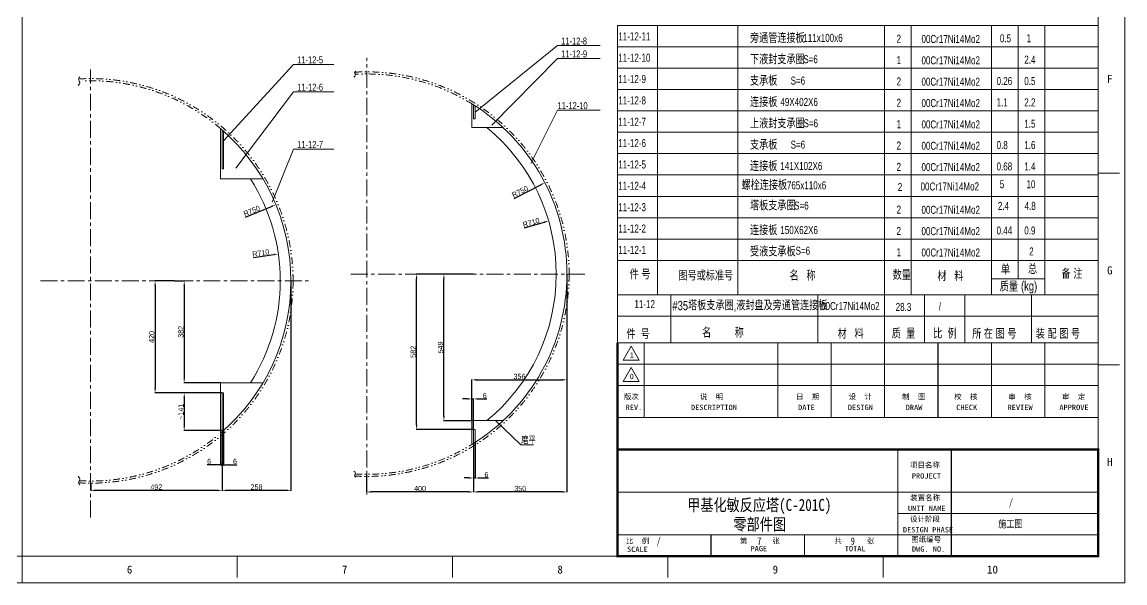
# Model space of a CAD drawing. Header units: millimetres. Extents: x 8160 to 405605, y -30951 to 80400.
# Drawn here: x 272367 to 288887, y 4938 to 13345 of the extents above; entities that cross this region are included whole.
import ezdxf

# ---------------------------------------------------------------- set-up
doc = ezdxf.new("R2010")
doc.units = ezdxf.units.MM
doc.linetypes.add('CENTER', pattern=[50.8, 31.75, -6.35, 6.35, -6.35])
doc.linetypes.add('DIVIDE', pattern=[31.75, 12.7, -6.35, 0, -6.35, 0, -6.35])
doc.layers.get('0').update_dxf_attribs({"lineweight": 13})
doc.layers.get('Defpoints').update_dxf_attribs({"lineweight": 13})
for name, color, linetype, lineweight in [('CENTER', 1, 'CENTER', 13), ('DIM', 7, 'Continuous', 13), ('DIVIDE', 3, 'DIVIDE', 13), ('PROFILE', 4, 'Continuous', 15), ('SEE', 2, 'Continuous', 13), ('table_i', 7, 'Continuous', 13), ('table_o', 161, 'Continuous', 13)]:
    doc.layers.add(name, color=color, linetype=linetype, lineweight=lineweight)
doc.styles.add('HZDX', font='tcc_simp.shx', dxfattribs={"width": 0.8, "height": 80, "bigfont": 'hzdx.shx'})
doc.styles.add('TCC', font='tcc_simp.shx', dxfattribs={"width": 0.75, "bigfont": 'tcc_hzdx.shx'})
doc.styles.add('图签', font='SimSun.ttf', dxfattribs={"height": 3})
doc.dimstyles.new('uni', dxfattribs={"dimtxt": 90, "dimasz": 70, "dimexe": 5, "dimexo": 0.625, "dimgap": 10, "dimtad": 1, "dimdec": 0, "dimdsep": 46, "dimtxsty": 'HZDX', "dimcen": 2.5, "dimadec": 0, "dimazin": 0, "dimtfac": 1, "dimtdec": 0, "dimtmove": 0, "dimatfit": 3, "dimfxl": 0, "dimarcsym": 0})

# ---------------------------------------------------------------- blocks, each defined once
blk = doc.blocks.new('*D392')
at = {"layer": 'Defpoints', "color": 0}
for p in [(276395, 9465), (275363, 7222), (275363, 6325)]:
    blk.add_point(p, dxfattribs=at)
at = {"layer": 'DIM', "color": 0, "lineweight": -2}
for p, q in [((276395, 9465), (276395, 6320)), ((275363, 7221), (275363, 6320)), ((276325, 6325), (275433, 6325))]:
    blk.add_line(p, q, dxfattribs=at)
at = {"layer": 'DIM', "color": 0}
for points in [[(275433, 6337), (275433, 6313), (275363, 6325)], [(276325, 6337), (276325, 6313), (276395, 6325)]]:
    blk.add_solid(points, dxfattribs=at)
at = {"layer": 'DIM', "color": 0, "insert": (275879, 6375), "char_height": 80, "attachment_point": 5, "style": 'HZDX'}
blk.add_mtext('258', dxfattribs=at)
blk = doc.blocks.new('_DotSmall')
at = {"color": 0, "linetype": 'ByBlock', "const_width": 0.5}
blk.add_lwpolyline([(-0.0625, 0, 1), (0.0625, 0, 1)], format="xyb", close=True, dxfattribs=at)
blk = doc.blocks.new('*D393')
at = {"layer": 'Defpoints', "color": 0}
for p in [(275363, 7222), (275387, 7222), (275387, 6709)]:
    blk.add_point(p, dxfattribs=at)
at = {"layer": 'DIM', "color": 0, "lineweight": -2}
for p, q in [((275363, 7221), (275363, 6704)), ((275387, 7221), (275387, 6704)), ((275363, 6709), (275293, 6709)), ((275363, 6709), (275387, 6709)), ((275457, 6709), (275586, 6709))]:
    blk.add_line(p, q, dxfattribs=at)
at = {"layer": 'DIM', "color": 0}
blk.add_solid([(275457, 6721), (275457, 6698), (275387, 6709)], dxfattribs=at)
at = {"layer": 'DIM', "color": 0, "lineweight": -2, "xscale": 70, "yscale": 70, "zscale": 70}
blk.add_blockref('_DotSmall', (275363, 6709), dxfattribs=at)
at = {"layer": 'DIM', "color": 0, "insert": (275557, 6759), "char_height": 80, "attachment_point": 5, "style": 'HZDX'}
blk.add_mtext('6', dxfattribs=at)
blk = doc.blocks.new('*D394')
at = {"layer": 'Defpoints', "color": 0}
for p in [(275363, 7222), (273395, 6433), (273395, 6325)]:
    blk.add_point(p, dxfattribs=at)
at = {"layer": 'DIM', "color": 0, "lineweight": -2}
for p, q in [((275363, 7221), (275363, 6320)), ((273395, 6433), (273395, 6320)), ((275293, 6325), (273465, 6325))]:
    blk.add_line(p, q, dxfattribs=at)
at = {"layer": 'DIM', "color": 0}
for points in [[(273465, 6337), (273465, 6313), (273395, 6325)], [(275293, 6337), (275293, 6313), (275363, 6325)]]:
    blk.add_solid(points, dxfattribs=at)
at = {"layer": 'DIM', "color": 0, "insert": (274379, 6375), "char_height": 80, "attachment_point": 5, "style": 'HZDX'}
blk.add_mtext('492', dxfattribs=at)
blk = doc.blocks.new('*D395')
at = {"layer": 'Defpoints', "color": 0}
for p in [(274652, 9465), (274360, 7785), (275363, 7785)]:
    blk.add_point(p, dxfattribs=at)
at = {"layer": 'DIM', "color": 0, "lineweight": -2}
for p, q in [((274651, 9465), (274355, 9465)), ((274360, 9395), (274360, 7855)), ((275362, 7785), (274355, 7785))]:
    blk.add_line(p, q, dxfattribs=at)
at = {"layer": 'DIM', "color": 0}
for points in [[(274349, 9395), (274372, 9395), (274360, 9465)], [(274349, 7855), (274372, 7855), (274360, 7785)]]:
    blk.add_solid(points, dxfattribs=at)
at = {"layer": 'DIM', "color": 0, "insert": (274310, 8625), "char_height": 80, "attachment_point": 5, "rotation": 90, "style": 'HZDX'}
blk.add_mtext('420', dxfattribs=at)
blk = doc.blocks.new('*D396')
at = {"layer": 'Defpoints', "color": 0}
for p in [(274652, 9465), (274796, 7937), (275339, 7937)]:
    blk.add_point(p, dxfattribs=at)
at = {"layer": 'DIM', "color": 0, "lineweight": -2}
for p, q in [((274653, 9465), (274801, 9465)), ((274796, 9395), (274796, 8007)), ((275338, 7937), (274791, 7937))]:
    blk.add_line(p, q, dxfattribs=at)
at = {"layer": 'DIM', "color": 0}
for points in [[(274785, 9395), (274808, 9395), (274796, 9465)], [(274785, 8007), (274808, 8007), (274796, 7937)]]:
    blk.add_solid(points, dxfattribs=at)
at = {"layer": 'DIM', "color": 0, "insert": (274746, 8701), "char_height": 80, "attachment_point": 5, "rotation": 90, "style": 'HZDX'}
blk.add_mtext('382', dxfattribs=at)
blk = doc.blocks.new('*D397')
at = {"layer": 'Defpoints', "color": 0}
for p in [(276169, 10607), (273395, 9465)]:
    blk.add_point(p, dxfattribs=at)
at = {"layer": 'DIM', "color": 0, "lineweight": -2}
blk.add_line((275713, 10420), (276104, 10581), dxfattribs=at)
at = {"layer": 'DIM', "color": 0}
blk.add_solid([(276100, 10591), (276109, 10570), (276169, 10607)], dxfattribs=at)
at = {"layer": 'DIM', "color": 0, "insert": (275809, 10513), "char_height": 80, "attachment_point": 5, "rotation": 22.3773, "style": 'HZDX'}
blk.add_mtext('R750', dxfattribs=at)
blk = doc.blocks.new('*D398')
at = {"layer": 'Defpoints', "color": 0}
for p in [(275363, 7785), (274796, 7222), (275363, 7222)]:
    blk.add_point(p, dxfattribs=at)
at = {"layer": 'DIM', "color": 0, "lineweight": -2}
for p, q in [((275362, 7785), (274791, 7785)), ((274796, 7715), (274796, 7292)), ((275362, 7222), (274791, 7222))]:
    blk.add_line(p, q, dxfattribs=at)
at = {"layer": 'DIM', "color": 0}
for points in [[(274785, 7715), (274808, 7715), (274796, 7785)], [(274785, 7292), (274808, 7292), (274796, 7222)]]:
    blk.add_solid(points, dxfattribs=at)
at = {"layer": 'DIM', "color": 0, "insert": (274746, 7504), "char_height": 80, "attachment_point": 5, "rotation": 90, "style": 'HZDX'}
blk.add_mtext('~141', dxfattribs=at)
blk = doc.blocks.new('*D399')
at = {"layer": 'Defpoints', "color": 0}
for p in [(280529, 9566), (279129, 7044), (279129, 6302)]:
    blk.add_point(p, dxfattribs=at)
at = {"layer": 'DIM', "color": 0, "lineweight": -2}
for p, q in [((280529, 9566), (280529, 6297)), ((279129, 7043), (279129, 6297)), ((280459, 6302), (279199, 6302))]:
    blk.add_line(p, q, dxfattribs=at)
at = {"layer": 'DIM', "color": 0}
for points in [[(279199, 6313), (279199, 6290), (279129, 6302)], [(280459, 6313), (280459, 6290), (280529, 6302)]]:
    blk.add_solid(points, dxfattribs=at)
at = {"layer": 'DIM', "color": 0, "insert": (279829, 6352), "char_height": 80, "attachment_point": 5, "style": 'HZDX'}
blk.add_mtext('350', dxfattribs=at)
blk = doc.blocks.new('*D400')
at = {"layer": 'Defpoints', "color": 0}
for p in [(279129, 7044), (277529, 6566), (277529, 6302)]:
    blk.add_point(p, dxfattribs=at)
at = {"layer": 'DIM', "color": 0, "lineweight": -2}
for p, q in [((279129, 7043), (279129, 6297)), ((277529, 6566), (277529, 6297)), ((279059, 6302), (277599, 6302))]:
    blk.add_line(p, q, dxfattribs=at)
at = {"layer": 'DIM', "color": 0}
for points in [[(277599, 6313), (277599, 6290), (277529, 6302)], [(279059, 6313), (279059, 6290), (279129, 6302)]]:
    blk.add_solid(points, dxfattribs=at)
at = {"layer": 'DIM', "color": 0, "insert": (278329, 6352), "char_height": 80, "attachment_point": 5, "style": 'HZDX'}
blk.add_mtext('400', dxfattribs=at)
blk = doc.blocks.new('*D401')
at = {"layer": 'Defpoints', "color": 0}
for p in [(279129, 7044), (279153, 7044), (279153, 6511)]:
    blk.add_point(p, dxfattribs=at)
at = {"layer": 'DIM', "color": 0, "lineweight": -2}
for p, q in [((279129, 7043), (279129, 6506)), ((279153, 7043), (279153, 6506)), ((279059, 6511), (278989, 6511)), ((279129, 6511), (279153, 6511)), ((279223, 6511), (279353, 6511))]:
    blk.add_line(p, q, dxfattribs=at)
at = {"layer": 'DIM', "color": 0}
for points in [[(279059, 6523), (279059, 6499), (279129, 6511)], [(279223, 6523), (279223, 6499), (279153, 6511)]]:
    blk.add_solid(points, dxfattribs=at)
at = {"layer": 'DIM', "color": 0, "insert": (279323, 6561), "char_height": 80, "attachment_point": 5, "style": 'HZDX'}
blk.add_mtext('6', dxfattribs=at)
blk = doc.blocks.new('*D402')
at = {"layer": 'Defpoints', "color": 0}
for p in [(278277, 9566), (279129, 9566), (279129, 7238)]:
    blk.add_point(p, dxfattribs=at)
at = {"layer": 'DIM', "color": 0, "lineweight": -2}
for p, q in [((279129, 9566), (278272, 9566)), ((278277, 7308), (278277, 9496)), ((279129, 7238), (278272, 7238))]:
    blk.add_line(p, q, dxfattribs=at)
at = {"layer": 'DIM', "color": 0}
for points in [[(278265, 9496), (278288, 9496), (278277, 9566)], [(278265, 7308), (278288, 7308), (278277, 7238)]]:
    blk.add_solid(points, dxfattribs=at)
at = {"layer": 'DIM', "color": 0, "insert": (278227, 8402), "char_height": 80, "attachment_point": 5, "rotation": 90, "style": 'HZDX'}
blk.add_mtext('582', dxfattribs=at)
blk = doc.blocks.new('*D403')
at = {"layer": 'Defpoints', "color": 0}
for p in [(278686, 9566), (279127, 9566), (279105, 7370)]:
    blk.add_point(p, dxfattribs=at)
at = {"layer": 'DIM', "color": 0, "lineweight": -2}
for p, q in [((279126, 9566), (278681, 9566)), ((278686, 7440), (278686, 9496)), ((279105, 7370), (278681, 7370))]:
    blk.add_line(p, q, dxfattribs=at)
at = {"layer": 'DIM', "color": 0}
for points in [[(278675, 9496), (278698, 9496), (278686, 9566)], [(278675, 7440), (278698, 7440), (278686, 7370)]]:
    blk.add_solid(points, dxfattribs=at)
at = {"layer": 'DIM', "color": 0, "insert": (278636, 8468), "char_height": 80, "attachment_point": 5, "rotation": 90, "style": 'HZDX'}
blk.add_mtext('549', dxfattribs=at)
blk = doc.blocks.new('*D404')
at = {"layer": 'Defpoints', "color": 0}
for p in [(280198, 10937), (277529, 9566)]:
    blk.add_point(p, dxfattribs=at)
at = {"layer": 'DIM', "color": 0, "lineweight": -2}
blk.add_line((279739, 10701), (280136, 10905), dxfattribs=at)
at = {"layer": 'DIM', "color": 0}
blk.add_solid([(280130, 10915), (280141, 10895), (280198, 10937)], dxfattribs=at)
at = {"layer": 'DIM', "color": 0, "insert": (279827, 10803), "char_height": 80, "attachment_point": 5, "rotation": 27.1868, "style": 'HZDX'}
blk.add_mtext('R750', dxfattribs=at)
blk = doc.blocks.new('*D782')
at = {"layer": 'Defpoints', "color": 0}
for p in [(280529, 9566), (280529, 7982), (279105, 7370)]:
    blk.add_point(p, dxfattribs=at)
at = {"layer": 'DIM', "color": 0, "lineweight": -2}
for p, q in [((280529, 9566), (280529, 7977)), ((279105, 7371), (279105, 7987)), ((279175, 7982), (280459, 7982))]:
    blk.add_line(p, q, dxfattribs=at)
at = {"layer": 'DIM', "color": 0}
for points in [[(279175, 7994), (279175, 7970), (279105, 7982)], [(280459, 7994), (280459, 7970), (280529, 7982)]]:
    blk.add_solid(points, dxfattribs=at)
at = {"layer": 'DIM', "color": 0, "insert": (279817, 8032), "char_height": 80, "attachment_point": 5, "style": 'HZDX'}
blk.add_mtext('356', dxfattribs=at)
blk = doc.blocks.new('*D783')
at = {"layer": 'Defpoints', "color": 0}
for p in [(279105, 7696), (279105, 7370), (279129, 7238)]:
    blk.add_point(p, dxfattribs=at)
at = {"layer": 'DIM', "color": 0, "lineweight": -2}
for p, q in [((279035, 7696), (278965, 7696)), ((279105, 7371), (279105, 7701)), ((279105, 7696), (279129, 7696)), ((279129, 7239), (279129, 7701)), ((279199, 7696), (279329, 7696))]:
    blk.add_line(p, q, dxfattribs=at)
at = {"layer": 'DIM', "color": 0}
for points in [[(279035, 7707), (279035, 7684), (279105, 7696)], [(279199, 7707), (279199, 7684), (279129, 7696)]]:
    blk.add_solid(points, dxfattribs=at)
at = {"layer": 'DIM', "color": 0, "insert": (279299, 7746), "char_height": 80, "attachment_point": 5, "style": 'HZDX'}
blk.add_mtext('6', dxfattribs=at)
blk = doc.blocks.new('*D784')
at = {"layer": 'Defpoints', "color": 0}
for p in [(280255, 10365), (277529, 9566)]:
    blk.add_point(p, dxfattribs=at)
at = {"layer": 'DIM', "color": 0, "lineweight": -2}
blk.add_line((279894, 10259), (280188, 10345), dxfattribs=at)
at = {"layer": 'DIM', "color": 0}
blk.add_solid([(280184, 10356), (280191, 10334), (280255, 10365)], dxfattribs=at)
at = {"layer": 'DIM', "color": 0, "insert": (279993, 10340), "char_height": 80, "attachment_point": 5, "rotation": 16.3319, "style": 'HZDX'}
blk.add_mtext('R710', dxfattribs=at)
blk = doc.blocks.new('*D785')
at = {"layer": 'Defpoints', "color": 0}
for p in [(276206, 9869), (273395, 9465)]:
    blk.add_point(p, dxfattribs=at)
at = {"layer": 'DIM', "color": 0, "lineweight": -2}
blk.add_line((275833, 9816), (276137, 9859), dxfattribs=at)
at = {"layer": 'DIM', "color": 0}
blk.add_solid([(276135, 9871), (276138, 9848), (276206, 9869)], dxfattribs=at)
at = {"layer": 'DIM', "color": 0, "insert": (275943, 9882), "char_height": 80, "attachment_point": 5, "rotation": 8.1817, "style": 'HZDX'}
blk.add_mtext('R710', dxfattribs=at)
blk = doc.blocks.new('*D786')
at = {"layer": 'Defpoints', "color": 0}
for p in [(275339, 7180), (275363, 7221), (275339, 6709)]:
    blk.add_point(p, dxfattribs=at)
at = {"layer": 'DIM', "color": 0, "lineweight": -2}
for p, q in [((275339, 7180), (275339, 6704)), ((275363, 7221), (275363, 6704)), ((275269, 6709), (275139, 6709)), ((275363, 6709), (275339, 6709)), ((275363, 6709), (275433, 6709))]:
    blk.add_line(p, q, dxfattribs=at)
at = {"layer": 'DIM', "color": 0}
blk.add_solid([(275269, 6721), (275269, 6698), (275339, 6709)], dxfattribs=at)
at = {"layer": 'DIM', "color": 0, "lineweight": -2, "xscale": 70, "yscale": 70, "zscale": 70, "rotation": 180}
blk.add_blockref('_DotSmall', (275363, 6709), dxfattribs=at)
at = {"layer": 'DIM', "color": 0, "insert": (275169, 6759), "char_height": 80, "attachment_point": 5, "style": 'HZDX'}
blk.add_mtext('6', dxfattribs=at)

msp = doc.modelspace()

# ---------------------------------------------------------------- linework, layer by layer
at = {"color": 7}
for p, q in [((288887.3, 4937.8), (288887.3, 28697.8)), ((288487.3, 5337.8), (288487.3, 28297.8)), ((288487.3, 11077.8), (288807.3, 11077.8)), ((281287.3, 8537.8), (288487.3, 8537.8)), ((281287.3, 8217.8), (288487.3, 8217.8)), ((288487.3, 8207.8), (288807.3, 8207.8)), ((272367.3, 4937.8), (272367.3, 5537.8)), ((256247.3, 5337.8), (288487.3, 5337.8)), ((272367.3, 5337.8), (272367.3, 5017.8)), ((275591.3, 5337.8), (275591.3, 5017.8)), ((278815.3, 5337.8), (278815.3, 5017.8)), ((282039.3, 5337.8), (282039.3, 5017.8)), ((285263.3, 5337.8), (285263.3, 5017.8)), ((255247.3, 4937.8), (288887.3, 4937.8))]:
    msp.add_line(p, q, dxfattribs=at)
for points, const_width in [([(281287.3, 5337.8), (281287.3, 8537.8)], 36), ([(281687.3, 7417.8), (281687.3, 8537.8)], 16), ([(283687.3, 7417.8), (283687.3, 8537.8)], 16), ([(284487.3, 7417.8), (284487.3, 8537.8)], 16), ([(285287.3, 7417.8), (285287.3, 8537.8)], 16), ([(286087.3, 7417.8), (286087.3, 8537.8)], 16), ([(286887.3, 7417.8), (286887.3, 8537.8)], 16), ([(287687.3, 7417.8), (287687.3, 8537.8)], 16)]:
    msp.add_lwpolyline(points, dxfattribs=dict(at, const_width=const_width))
for points in [[(281490.5, 8487.4), (281369.3, 8277.4), (281611.8, 8277.4)], [(281490.5, 8167.4), (281369.3, 7957.4), (281611.8, 7957.4)], [(281287.3, 5337.8), (285487.3, 5337.8), (285487.3, 6937.8), (281287.3, 6937.8)], [(285487.3, 5977.8), (288487.3, 5977.8), (288487.3, 6297.8), (285487.3, 6297.8)], [(285487.3, 5657.8), (288487.3, 5657.8), (288487.3, 5977.8), (285487.3, 5977.8)], [(285487.3, 5337.8), (288487.3, 5337.8), (288487.3, 5657.8), (285487.3, 5657.8)]]:
    msp.add_lwpolyline(points, close=True, dxfattribs=at)
for points, const_width in [([(281287.3, 7897.8), (288487.3, 7897.8), (288487.3, 7417.8), (281287.3, 7417.8)], 16), ([(281287.3, 7417.8), (288487.3, 7417.8), (288487.3, 6937.8), (281287.3, 6937.8)], 16), ([(288487.3, 5337.8), (281287.3, 5337.8), (281287.3, 6937.8), (288487.3, 6937.8)], 36), ([(281287.3, 6937.8), (288487.3, 6937.8), (288487.3, 6297.8), (281287.3, 6297.8)], 16), ([(285487.3, 5337.8), (286287.3, 5337.8), (286287.3, 6937.8), (285487.3, 6937.8)], 16), ([(281287.3, 5337.8), (285487.3, 5337.8), (285487.3, 5657.8), (281287.3, 5657.8)], 16), ([(281287.3, 5337.8), (282687.3, 5337.8), (282687.3, 5657.8), (281287.3, 5657.8)], 16), ([(282687.3, 5337.8), (284087.3, 5337.8), (284087.3, 5657.8), (282687.3, 5657.8)], 16), ([(284087.3, 5337.8), (285487.3, 5337.8), (285487.3, 5657.8), (284087.3, 5657.8)], 16)]:
    msp.add_lwpolyline(points, close=True, dxfattribs=dict(at, const_width=const_width))
at = {"layer": 'CENTER', "color": 7, "ltscale": 8}
for p, q in [((277529.3, 6262.6), (277529.3, 12808.4)), ((273394.8, 5920.4), (273394.8, 12631.3)), ((272644.3, 9465.2), (276659.5, 9465.2)), ((277293.3, 9566.3), (280794.7, 9566.3))]:
    msp.add_line(p, q, dxfattribs=at)
at = {"layer": 'DIVIDE', "color": 7, "ltscale": 8}
for centre, radius, start, end in [((277529.3, 9566.3), 3032, 0, 93.36595), ((277529.3, 9566.3), 3000, 58.30931, 93.21118), ((273394.8, 9465.2), 3032, 0, 93.39903), ((273394.8, 9465.2), 3000, 49.60902, 93.26014), ((273394.8, 9465.2), 3032, 266.60097, 0), ((277529.3, 9566.3), 3032, 266.63405, 0), ((273394.8, 9465.2), 3000, 266.73986, 310.39098), ((277529.3, 9566.3), 3000, 266.78882, 301.69069)]:
    msp.add_arc(centre, radius, start, end, dxfattribs=at)
at = {"layer": 'PROFILE', "color": 7}
for p, q in [((279105.3, 12119), (279105.3, 11762.3)), ((279129.3, 12088.7), (279129.3, 11894.3)), ((279153.3, 12088.7), (279129.3, 12088.7)), ((279153.3, 12088.7), (279153.3, 11894.3)), ((275338.8, 11750.1), (275338.8, 10993.2)), ((279105.3, 11762.3), (279573.2, 11762.3)), ((279129.3, 11894.3), (279153.3, 11894.3)), ((275362.8, 11708.4), (275362.8, 11145.2)), ((275386.8, 11708.4), (275362.8, 11708.4)), ((275386.8, 11708.4), (275386.8, 11145.2)), ((275362.8, 11145.2), (275386.8, 11145.2)), ((275338.8, 10993.2), (275976.5, 10993.2)), ((275338.8, 7937.2), (275976.5, 7937.2)), ((275338.8, 7180.3), (275338.8, 7937.2)), ((275362.8, 7785.2), (275386.8, 7785.2)), ((275362.8, 7222), (275362.8, 7785.2)), ((275386.8, 7222), (275386.8, 7785.2)), ((279105.3, 7370.3), (279573.2, 7370.3)), ((279105.3, 7013.6), (279105.3, 7370.3)), ((275386.8, 7222), (275362.8, 7222)), ((279129.3, 7238.3), (279153.3, 7238.3)), ((279129.3, 7043.9), (279129.3, 7238.3)), ((279153.3, 7043.9), (279153.3, 7238.3)), ((279153.3, 7043.9), (279129.3, 7043.9))]:
    msp.add_line(p, q, dxfattribs=at)
for centre, radius, start, end in [((277529.3, 9566.3), 3000, 301.69069, 58.30931), ((273394.8, 9465.2), 3000, 310.39098, 49.60902), ((277529.3, 9566.3), 2840, 309.35431, 50.64569), ((273394.8, 9465.2), 2840, 327.45049, 32.54951)]:
    msp.add_arc(centre, radius, start, end, dxfattribs=at)
at = {"layer": 'SEE', "color": 7}
for p, q in [((280385.5, 12992.3), (279153.3, 11991.5)), ((281026.9, 12992.3), (280385.5, 12992.3)), ((280385.5, 12798.5), (279401.7, 11797.7)), ((281026.9, 12798.5), (280385.5, 12798.5)), ((276431.6, 12710.1), (275386.8, 11564.3)), ((277036.2, 12710.1), (276431.6, 12710.1)), ((276431.6, 12300.4), (275567.1, 11154.6)), ((277036.2, 12300.4), (276431.6, 12300.4)), ((280385.5, 12023.7), (279989, 11222.4)), ((281026.9, 12023.7), (280385.5, 12023.7)), ((276431.6, 11441.5), (276114.9, 10642.5)), ((277036.2, 11441.5), (276431.6, 11441.5)), ((279840.4, 7006.8), (279461.4, 7370.3)), ((280028.3, 7006.8), (279840.4, 7006.8))]:
    msp.add_line(p, q, dxfattribs=at)
for points in [[(277338.7, 12517.4), (277358, 12570.1), (277349.6, 12581.3), (277368.1, 12610.5)], [(273207.7, 12394.2), (273233, 12444.2), (273215.3, 12476.3), (273231.3, 12524.3)], [(277338.7, 6615.3), (277358, 6562.5), (277349.6, 6551.3), (277368.1, 6522.2)], [(273207.7, 6536.1), (273233, 6486.2), (273215.3, 6454), (273231.3, 6406)]]:
    msp.add_spline(points, degree=3, dxfattribs=at)
at = {"layer": 'table_i', "color": 7}
for p, q in [((285287.3, 9257.8), (285287.3, 13292.3)), ((285687.3, 9257.8), (285687.3, 13292.3)), ((286887.3, 9257.8), (286887.3, 13292.3)), ((287287.3, 9497.8), (287287.3, 13292.3)), ((287687.3, 9257.8), (287687.3, 13292.3)), ((281287.3, 12972.3), (288487.3, 12972.3)), ((281287.3, 12652.3), (288487.3, 12652.3)), ((281287.3, 12332.3), (288487.3, 12332.3)), ((281287.3, 12012.3), (288487.3, 12012.3)), ((281287.3, 11692.3), (288487.3, 11692.3)), ((281287.3, 11372.3), (288487.3, 11372.3)), ((281287.3, 11052.3), (288487.3, 11052.3)), ((281287.3, 10732.3), (288487.3, 10732.3)), ((281287.3, 10412.3), (288487.3, 10412.3)), ((281287.3, 10092.3), (288487.3, 10092.3)), ((286887.3, 9497.8), (287687.3, 9497.8)), ((284287.1, 9257.8), (284287.1, 8537.8)), ((285287.1, 9257.8), (285287.1, 8537.8)), ((285887.1, 9257.8), (285887.1, 8537.8)), ((286487.1, 9257.8), (286487.1, 8537.8)), ((287487.2, 9257.8), (287487.2, 8537.8))]:
    msp.add_line(p, q, dxfattribs=at)
at = {"layer": 'table_o', "color": 7}
for p, q in [((272367.3, 28097.8), (272367.3, 5537.8)), ((281287.3, 13292.3), (281287.3, 9257.8)), ((281287.3, 13292.3), (288487.3, 13292.3)), ((281887.3, 9257.8), (281887.3, 13292.3)), ((283087.3, 9257.8), (283087.3, 13292.3)), ((281287.3, 9772.3), (288487.3, 9772.3)), ((281287.3, 8537.8), (281287.3, 9257.8)), ((281287.3, 9257.8), (288487.3, 9257.8)), ((282087.3, 9257.8), (282087.3, 8537.8)), ((281287.3, 8937.8), (288487.3, 8937.8)), ((281287.3, 8537.8), (288487.3, 8537.8))]:
    msp.add_line(p, q, dxfattribs=at)

# ---------------------------------------------------------------- texts
at = {"color": 7, "style": 'TCC', "width": 0.75}
for s, height, p in [('11-12-11', 120, (281297.8, 13069.8)), ('旁通管连接板', 140, (283271.5, 13032.2)), ('111x100x6', 120, (284070, 13047.4)), ('2', 120, (285466.6, 13034)), ('00Cr17Ni14Mo2', 120, (285839.5, 13030.4)), ('0.5', 120, (287014, 13040.7)), ('1', 120, (287414, 13040.7)), ('11-12-10', 120, (281297.8, 12749.8)), ('下液封支承圈', 140, (283271.5, 12712.2)), ('S=6', 120, (284070, 12727.4)), ('1', 120, (285466.6, 12714)), ('00Cr17Ni14Mo2', 120, (285839.5, 12710.4)), ('2.4', 120, (287379.6, 12720.7)), ('11-12-9', 120, (281297.8, 12429.8)), ('支承板', 140, (283271.5, 12392.2)), ('S=6', 120, (283879.7, 12407.4)), ('2', 120, (285466.6, 12394)), ('00Cr17Ni14Mo2', 120, (285839.5, 12390.4)), ('0.26', 120, (286964.2, 12400.7)), ('0.5', 120, (287379.6, 12400.7)), ('11-12-8', 120, (281297.8, 12109.8)), ('连接板', 140, (283271.5, 12072.3)), ('49X402X6', 120, (283726, 12087.4)), ('2', 120, (285466.6, 12074)), ('00Cr17Ni14Mo2', 120, (285839.5, 12070.4)), ('1.1', 120, (286964.2, 12080.7)), ('2.2', 120, (287379.6, 12080.7)), ('11-12-7', 120, (281297.8, 11789.8)), ('上液封支承圈', 140, (283271.5, 11752.3)), ('S=6', 120, (284073, 11767.4)), ('1', 120, (285466.6, 11754)), ('00Cr17Ni14Mo2', 120, (285839.5, 11750.4)), ('1.5', 120, (287379.6, 11760.7)), ('11-12-6', 120, (281297.8, 11469.8)), ('支承板', 140, (283271.5, 11432.3)), ('S=6', 120, (283879.7, 11447.4)), ('2', 120, (285466.6, 11434)), ('00Cr17Ni14Mo2', 120, (285839.5, 11430.4)), ('0.8', 120, (286964.2, 11440.7)), ('1.6', 120, (287379.6, 11440.7)), ('11-12-5', 120, (281297.8, 11149.8)), ('连接板', 140, (283271.5, 11112.3)), ('141X102X6', 120, (283726, 11127.4)), ('2', 120, (285466.6, 11114)), ('00Cr17Ni14Mo2', 120, (285839.5, 11110.4)), ('0.68', 120, (286964.2, 11120.7)), ('1.4', 120, (287379.6, 11120.7)), ('11-12-4', 120, (281297.8, 10829.8)), ('螺栓连接板', 140, (283144.6, 10828.6)), ('765x110x6', 120, (283824, 10837)), ('2', 120, (285485.3, 10813.6)), ('00Cr17Ni14Mo2', 120, (285825.7, 10820.4)), ('5', 120, (287012.6, 10853.4)), ('10', 120, (287412.6, 10853.4)), ('11-12-3', 120, (281297.8, 10509.8)), ('塔板支承圈', 140, (283271.5, 10522.2)), ('S=6', 120, (283932.9, 10533.4)), ('2', 120, (285466.6, 10474)), ('00Cr17Ni14Mo2', 120, (285839.5, 10470.4)), ('2.4', 120, (286984.2, 10529.7)), ('4.8', 120, (287384.2, 10529.7)), ('11-12-2', 120, (281297.8, 10189.8)), ('连接板', 140, (283271.5, 10152.3)), ('150X62X6', 120, (283726, 10167.4)), ('2', 120, (285466.6, 10154)), ('00Cr17Ni14Mo2', 120, (285839.5, 10150.4)), ('0.44', 120, (286964.2, 10160.7)), ('0.9', 120, (287379.6, 10160.7)), ('11-12-1', 120, (281297.8, 9869.8)), ('受液支承板', 140, (283271.5, 9832.3)), ('S=6', 120, (283954, 9858)), ('1', 120, (285466.6, 9834)), ('00Cr17Ni14Mo2', 120, (285839.5, 9830.4)), ('2', 120, (287452.7, 9847)), ('件 号', 140, (281467.9, 9489)), ('图号或标准号', 140, (282199.5, 9471.5)), ('名   称', 140, (283862.6, 9471.5)), ('数量', 140, (285408, 9480.3)), ('材   料', 140, (286078.3, 9462.7)), ('单', 140, (287029.7, 9563.1)), ('总', 140, (287435.1, 9569.5)), ('备 注', 140, (287938.7, 9497.8)), ('质量', 140, (287012.1, 9306.7)), ('(kg)', 140, (287331, 9318.7)), ('11-12', 120, (281540.4, 9057.5)), ('#35塔板支承圈,液封盘及旁通管连接板', 140, (282109.2, 9025.5)), ('00Cr17Ni14Mo2', 120, (284336.2, 9027.4)), ('28.3', 120, (285453, 9015.1)), ('/', 120, (286098.5, 9020.5)), ('名         称', 140, (282553.8, 8616.4)), ('质  量', 140, (285394.1, 8602.3)), ('比  例', 140, (286016.2, 8602.7)), ('件  号', 140, (281419.1, 8592.8)), ('材   料', 140, (284584.8, 8599.8)), ('所 在 图 号', 140, (286599.1, 8599.8)), ('装 配 图 号', 140, (287551.9, 8599.8))]:
    msp.add_text(s, height=height, dxfattribs=at).set_placement(p)
at = {"color": 7, "style": '图签'}
for s, p in [('F', (288619.2, 12432.8)), ('G', (288619.2, 9562.8)), ('H', (288619.2, 6692.8)), ('6', (273937, 5078.7)), ('7', (277158.4, 5078.7)), ('8', (280385.7, 5078.7)), ('9', (283609.7, 5078.7)), ('10', (286821.7, 5078.7))]:
    msp.add_text(s, height=120, dxfattribs=at).set_placement(p)
at = {"color": 7, "char_height": 80, "attachment_point": 1, "style": '图签'}
for s, insert, width in [('1', (281469.3, 8393.7), 79.738), ('0', (281469.3, 8073.7), 79.738), ('版次', (281383.5, 7769.7), 262.995), ('说  明', (282521.8, 7769.7), 401.297), ('日  期', (283960.2, 7769.7), 356.324), ('设  计', (284746.4, 7769.7), 356.324), ('制  图', (285548.8, 7769.7), 356.324), ('校  核', (286329.2, 7769.7), 356.324), ('审  核', (287139.6, 7769.7), 356.324), ('审  定', (287945.4, 7769.7), 356.324), ('REV.', (281407.9, 7608.9), 258.098), ('DESCRIPTION', (282387.4, 7608.9), 635.542), ('DATE', (283991.3, 7608.9), 258.098), ('DESIGN', (284736.1, 7608.9), 341.045), ('DRAW', (285602.8, 7608.9), 258.098), ('CHECK', (286360.4, 7608.9), 290), ('REVIEW', (287129.4, 7608.9), 340.667), ('APPROVE', (287905, 7608.9), 402), ('项目名称', (285667.3, 6746), 485.614), ('PROJECT', (285694.7, 6581.8), 516.19), ('装置名称', (285668.7, 6256), 477.057), ('UNIT NAME', (285636.3, 6095.2), 547.556), ('设计阶段', (285668.7, 5936), 477.057), ('比  例', (281412.2, 5608.2), 368.962), ('第      张', (283118.9, 5608.2), 585.195), ('共      张', (284535.2, 5608.2), 585.195), ('DESIGN PHASE', (285562.3, 5775.2), 726.805), ('图纸编号', (285685.8, 5630.2), 481.471), ('SCALE', (281429, 5482.3), 318.601), ('PAGE', (283277.8, 5493.4), 257.6), ('TOTAL', (284690.3, 5493.4), 318.601), ('DWG. NO.', (285696, 5485.7), 472.644)]:
    msp.add_mtext(s, dxfattribs=dict(at, insert=insert, width=width))
at = {"layer": 'SEE', "color": 7, "width": 0.8}
for s, height, style, p in [('11-12-8', 104.92, 'HZDX', (280442.8, 13007.6)), ('11-12-9', 104.92, 'HZDX', (280442.8, 12813.8)), ('11-12-5', 104.92, 'HZDX', (276488.9, 12725.3)), ('11-12-6', 104.92, 'HZDX', (276488.9, 12315.6)), ('11-12-10', 104.92, 'HZDX', (280389.2, 12039)), ('11-12-7', 104.92, 'HZDX', (276488.9, 11456.7)), ('磨平', 104.92, 'HZDX', (279844, 7022.1)), ('甲基化敏反应塔(C-201C)', 180, '图签', (282331.8, 6017.2)), ('/', 108, '图签', (287148.8, 6093.5)), ('零部件图', 180, '图签', (283023.6, 5727.6)), ('施工图', 108, '图签', (286989.1, 5768.7)), ('/', 108, '图签', (281872, 5512.4)), ('7', 108, '图签', (283380, 5512.4)), ('9', 108, '图签', (284780, 5512.4))]:
    msp.add_text(s, height=height, dxfattribs=dict(at, style=style)).set_placement(p)

# ---------------------------------------------------------------- dimensions: what is measured, and where the dimension line sits
at = {"layer": 'DIM', "color": 7}
for center, mpoint, text, picture, middle in [((277529.3, 9566.3), (280197.9, 10937), 'R750', '*D404', (279849.5, 10758)), ((273394.8, 9465.2), (276168.9, 10607.3), 'R750', '*D397', (275828, 10466.9)), ((277529.3, 9566.3), (280254.7, 10364.9), 'R710', '*D784', (280007, 10292.3)), ((273394.8, 9465.2), (276205.9, 9869.3), 'R710', '*D785', (275950.3, 9832.6))]:
    dim = msp.add_radius_dim(center=center, mpoint=mpoint, text=text, dimstyle='uni', dxfattribs=at)
    dim.commit()
    dim.dimension.update_dxf_attribs({"geometry": picture, "text_midpoint": middle, "dimtype": 164})
for base, p1, p2, text, picture, middle in [((274360.2, 7785.2), (274651.9, 9465.2), (275362.8, 7785.2), '420', '*D395', (274310.2, 8625.2)), ((274796.5, 7937.2), (274651.9, 9465.2), (275338.8, 7937.2), '382', '*D396', (274746.5, 8701.2)), ((278276.8, 9566.3), (279129.3, 7238.3), (279129.3, 9566.3), '582', '*D402', (278226.8, 8402.3)), ((278686.5, 9566.3), (279105.3, 7370.3), (279126.8, 9566.3), '549', '*D403', (278636.5, 8468.3)), ((274796.5, 7222), (275362.8, 7785.2), (275362.8, 7222), '~141', '*D398', (274746.5, 7503.6))]:
    dim = msp.add_linear_dim(base=base, p1=p1, p2=p2, angle=90, text=text, dimstyle='uni', dxfattribs=at)
    dim.commit()
    dim.dimension.update_dxf_attribs({"geometry": picture, "text_midpoint": middle})
for base, p1, p2, text, picture, middle in [((275362.8, 6325.1), (276394.8, 9465.2), (275362.8, 7222), '258', '*D392', (275878.8, 6375.1)), ((280529.3, 7982), (279105.3, 7370.3), (280529.3, 9566.3), '356', '*D782', (279817.3, 8032)), ((279129.3, 6301.5), (280529.3, 9566.3), (279129.3, 7043.9), '350', '*D399', (279829.3, 6351.5)), ((273394.8, 6325.1), (275362.8, 7222), (273394.8, 6433.2), '492', '*D394', (274378.8, 6375.1)), ((277529.3, 6301.5), (279129.3, 7043.9), (277529.3, 6566.3), '400', '*D400', (278329.3, 6351.5)), ((279153.3, 6510.9), (279129.3, 7043.9), (279153.3, 7043.9), '6', '*D401', (279323.1, 6560.9))]:
    dim = msp.add_linear_dim(base=base, p1=p1, p2=p2, text=text, dimstyle='uni', dxfattribs=at)
    dim.commit()
    dim.dimension.update_dxf_attribs({"geometry": picture, "text_midpoint": middle})
dim = msp.add_linear_dim(base=(279105.3, 7695.6), p1=(279129.3, 7238.3), p2=(279105.3, 7370.3), text='6', dimstyle='uni', dxfattribs=at)
dim.commit()
dim.dimension.update_dxf_attribs({"geometry": '*D783', "text_midpoint": (279299.1, 7695.6), "dimtype": 160})
for base, p1, p2, picture, middle in [((275338.8, 6709.2), (275362.8, 7221.4), (275338.8, 7180.3), '*D786', (275169, 6759.2)), ((275386.8, 6709.2), (275362.8, 7222), (275386.8, 7222), '*D393', (275556.6, 6759.2))]:
    dim = msp.add_linear_dim(base=base, p1=p1, p2=p2, text='6', dimstyle='uni', override={"dimblk1": 'DotSmall', "dimsah": 1}, dxfattribs=at)
    dim.commit()
    dim.dimension.update_dxf_attribs({"geometry": picture, "text_midpoint": middle})

doc.saveas('drawing.dxf')
